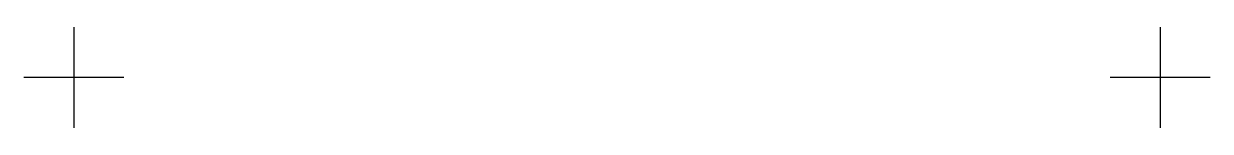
# Model space of a CAD drawing. Header units: millimetres. Extents: x -28 to 628, y -28 to 28.
import ezdxf

# ---------------------------------------------------------------- set-up
doc = ezdxf.new("R2010")
doc.units = ezdxf.units.MM
doc.header["$LTSCALE"] = 0.2

msp = doc.modelspace()

# ---------------------------------------------------------------- linework, layer by layer
at = {"layer": 'DEFPOINTS', "ltscale": 5}
for p, q in [((0, 27.61), (0, -27.61)), ((27.61, 0), (-27.61, 0))]:
    msp.add_line(p, q, dxfattribs=at)
at = {"layer": 'DEFPOINTS', "ltscale": 80}
for p, q in [((600, 27.61), (600, -27.61)), ((627.61, 0), (572.39, 0))]:
    msp.add_line(p, q, dxfattribs=at)

doc.saveas('drawing.dxf')
